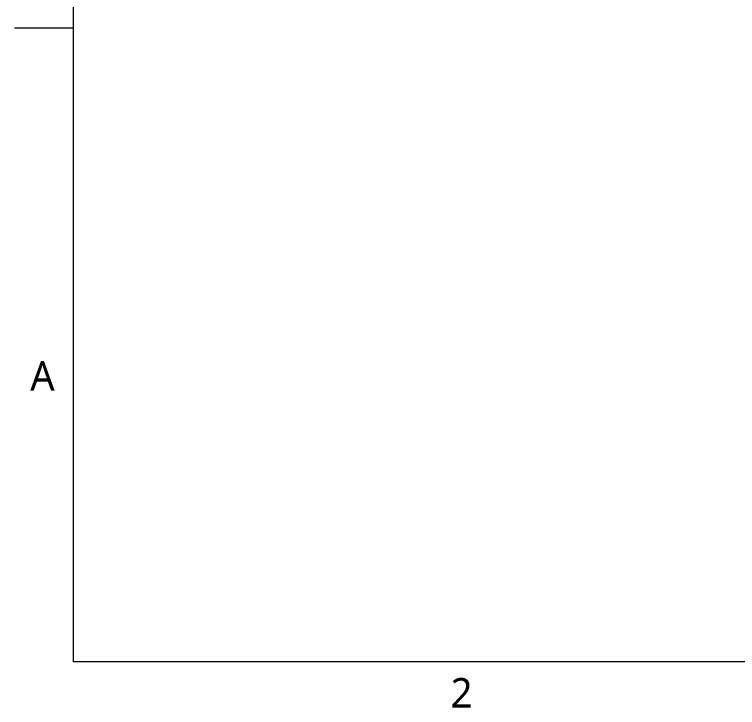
# Model space of a CAD drawing. Header units: inches. Extents: x 0 to 11, y 0 to 8.5.
# Drawn here: x 0.038 to 4.454, y 0.1 to 4.333 of the extents above; entities that cross this region are included whole.
import ezdxf

# ---------------------------------------------------------------- set-up
doc = ezdxf.new("R2010")
doc.units = ezdxf.units.IN
doc.header["$LTSCALE"] = 0.5
doc.header["$MEASUREMENT"] = 0
doc.layers.add('BORDER_FRAME', color=7, linetype='Continuous', lineweight=15)
doc.layers.add('BORDER_ZONES', color=7, linetype='Continuous', lineweight=15)
doc.styles.add('Onshape-Standard', font='NotoSans-Regular.ttf')

msp = doc.modelspace()

# ---------------------------------------------------------------- linework, layer by layer
at = {"layer": 'BORDER_FRAME'}
for p, q in [((0.399, 0.38), (0.399, 8.12)), ((10.639, 0.38), (0.399, 0.38))]:
    msp.add_line(p, q, dxfattribs=at)
at = {"layer": 'BORDER_ZONES'}
msp.add_line((0.399, 4.25), (0.038, 4.25), dxfattribs=at)

# ---------------------------------------------------------------- texts
at = {"layer": 'BORDER_ZONES', "char_height": 0.18, "attachment_point": 5, "style": 'Onshape-Standard'}
for s, insert in [('A', (0.209, 2.125)), ('2', (2.769, 0.19))]:
    msp.add_mtext(s, dxfattribs=dict(at, insert=insert))

doc.saveas('drawing.dxf')
